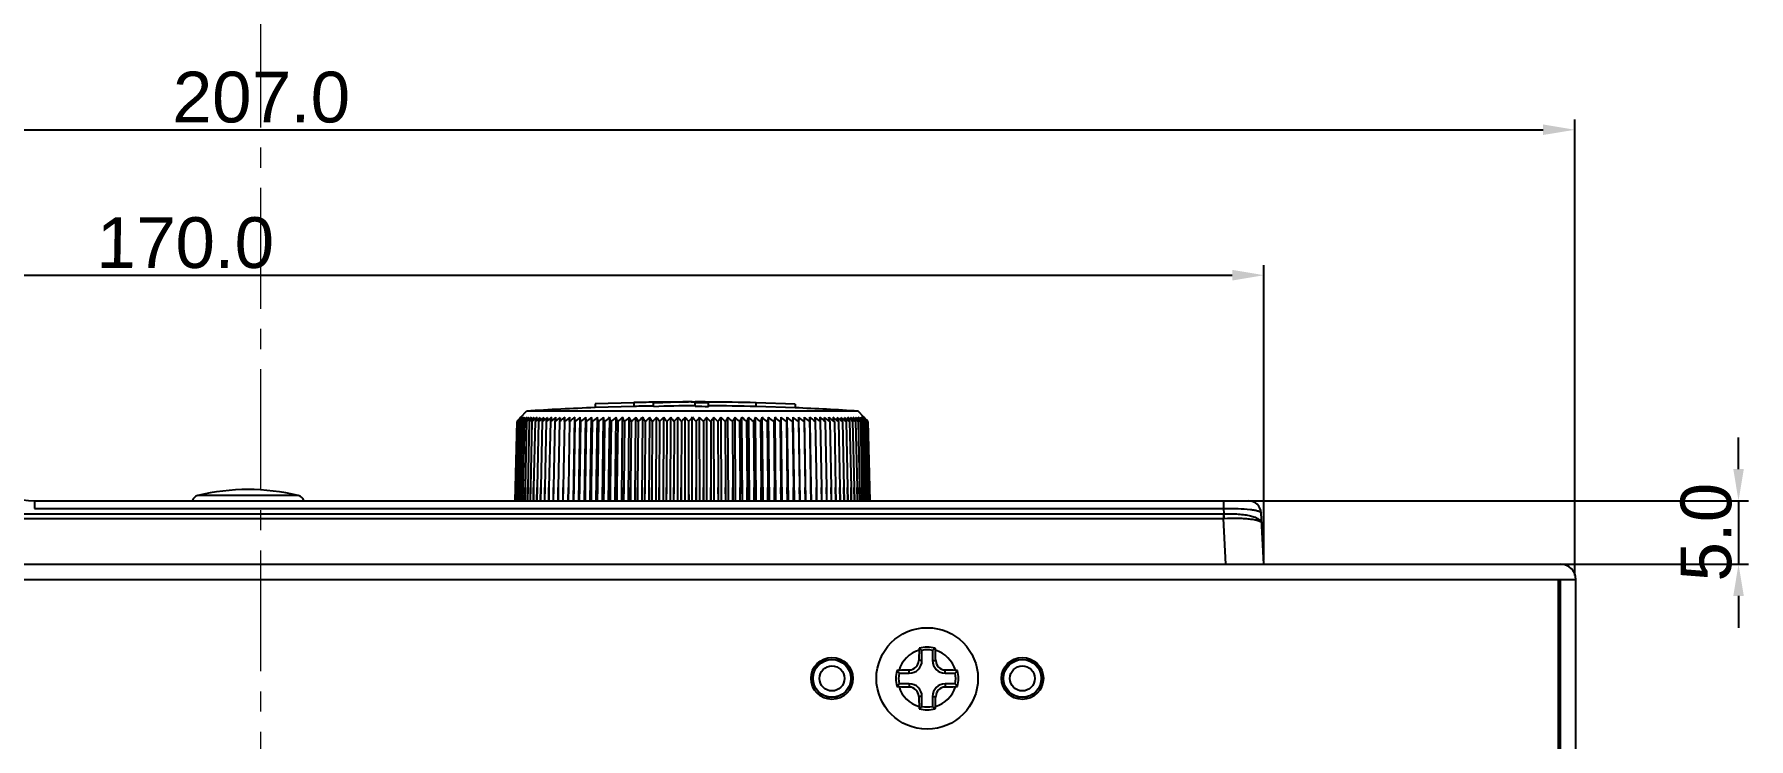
# Model space of a CAD drawing. Header units: millimetres. Extents: x -1493 to -686, y 1310 to 1867.
# Drawn here: x -1159.1 to -1024.1, y 1585.5 to 1641 of the extents above; entities that cross this region are included whole.
import ezdxf

# ---------------------------------------------------------------- set-up
doc = ezdxf.new("R2010")
doc.units = ezdxf.units.MM
doc.header["$PDMODE"] = 3
doc.header["$PDSIZE"] = 1.5
doc.linetypes.add('CENTER', pattern=[17.8, 10.75, -2.35, 2.35, -2.35])
doc.linetypes.add('CENTER2', pattern=[28.575, 19.05, -3.175, 3.175, -3.175])
doc.layers.get('0').update_dxf_attribs({"linetype": 'CONTINUOUS'})
doc.layers.get('Defpoints').update_dxf_attribs({"linetype": 'CONTINUOUS'})
doc.layers.add('3', color=112, linetype='CENTER', lineweight=15)
doc.layers.add('Dim', color=1, linetype='CONTINUOUS')
doc.styles.add('OMI-1', font='arial.ttf', dxfattribs={"oblique": 1})
doc.dimstyles.new('1', dxfattribs={"dimtxt": 4, "dimasz": 2.5, "dimexe": 0.8, "dimexo": 0.3, "dimgap": 0.5, "dimtad": 1, "dimtoh": 1, "dimdec": 1, "dimzin": 0, "dimdsep": 46, "dimtxsty": 'OMI-1', "dimcen": 0, "dimclrd": 256, "dimclre": 256, "dimclrt": 256, "dimadec": 0, "dimazin": 0, "dimtfac": 0.8, "dimtdec": 1, "dimtix": 1, "dimtmove": 0, "dimatfit": 3, "dimfxl": 1, "dimtolj": 1, "dimtzin": 0, "dimarcsym": 0})

# ---------------------------------------------------------------- blocks, each defined once
blk = doc.blocks.new('*D27')
at = {"layer": 'Defpoints', "color": 0, "transparency": 16777216}
for p in [(-1062.25, 1622.03), (-1232.26, 1599.25), (-1062.25, 1599.25)]:
    blk.add_point(p, dxfattribs=at)
at = {"layer": 'Dim', "lineweight": -2, "transparency": 16777216}
for p, q in [((-1232.26, 1599.55), (-1232.26, 1622.83)), ((-1229.76, 1622.03), (-1064.75, 1622.03)), ((-1062.25, 1599.55), (-1062.25, 1622.83))]:
    blk.add_line(p, q, dxfattribs=at)
at = {"layer": 'Dim', "transparency": 16777216}
for points in [[(-1229.76, 1622.45), (-1229.76, 1621.61), (-1232.26, 1622.03)], [(-1064.75, 1621.61), (-1064.75, 1622.45), (-1062.25, 1622.03)]]:
    blk.add_solid(points, dxfattribs=at)
at = {"layer": 'Dim', "transparency": 16777216, "insert": (-1147.25, 1624.57), "char_height": 4, "attachment_point": 5, "style": 'OMI-1'}
blk.add_mtext('\\A1;170.0', dxfattribs=at)
blk = doc.blocks.new('*D28')
at = {"layer": 'Defpoints', "color": 0, "transparency": 16777216}
for p in [(-1037.76, 1633.49), (-1244.76, 1598.05), (-1037.76, 1598.05)]:
    blk.add_point(p, dxfattribs=at)
at = {"layer": 'Dim', "lineweight": -2, "transparency": 16777216}
for p, q in [((-1244.76, 1598.35), (-1244.76, 1634.29)), ((-1037.76, 1598.35), (-1037.76, 1634.29)), ((-1242.26, 1633.49), (-1040.26, 1633.49))]:
    blk.add_line(p, q, dxfattribs=at)
at = {"layer": 'Dim', "transparency": 16777216}
for points in [[(-1242.26, 1633.91), (-1242.26, 1633.08), (-1244.76, 1633.49)], [(-1040.26, 1633.08), (-1040.26, 1633.91), (-1037.76, 1633.49)]]:
    blk.add_solid(points, dxfattribs=at)
at = {"layer": 'Dim', "transparency": 16777216, "insert": (-1141.26, 1636.04), "char_height": 4, "attachment_point": 5, "style": 'OMI-1'}
blk.add_mtext('\\A1;207.0', dxfattribs=at)
blk = doc.blocks.new('*D42')
at = {"layer": 'Defpoints', "color": 0, "transparency": 16777216}
for p in [(-1064.12, 1604.25), (-1039.16, 1599.25), (-1024.87, 1599.25)]:
    blk.add_point(p, dxfattribs=at)
at = {"layer": 'Dim', "lineweight": -2, "transparency": 16777216}
for p, q in [((-1024.87, 1606.75), (-1024.87, 1609.25)), ((-1063.82, 1604.25), (-1024.07, 1604.25)), ((-1024.87, 1604.25), (-1024.87, 1599.25)), ((-1038.86, 1599.25), (-1024.07, 1599.25)), ((-1024.87, 1596.75), (-1024.87, 1594.25))]:
    blk.add_line(p, q, dxfattribs=at)
at = {"layer": 'Dim', "transparency": 16777216}
for points in [[(-1025.28, 1606.75), (-1024.45, 1606.75), (-1024.87, 1604.25)], [(-1024.45, 1596.75), (-1025.28, 1596.75), (-1024.87, 1599.25)]]:
    blk.add_solid(points, dxfattribs=at)
at = {"layer": 'Dim', "transparency": 16777216, "insert": (-1027.41, 1601.75), "char_height": 4, "attachment_point": 5, "rotation": 90, "style": 'OMI-1'}
blk.add_mtext('\\A1;5.0', dxfattribs=at)

msp = doc.modelspace()

# ---------------------------------------------------------------- linework, layer by layer
at = {"color": 7, "linetype": 'Continuous'}
for p, q in [((-1120.79, 1610.83), (-1120.34, 1611.31)), ((-1094.21, 1611.31), (-1120.34, 1611.31)), ((-1111.87, 1611.98), (-1114.93, 1611.89)), ((-1114.93, 1611.89), (-1114.93, 1611.59)), ((-1111.87, 1611.68), (-1114.93, 1611.59)), ((-1111.87, 1611.68), (-1111.87, 1611.98)), ((-1110.33, 1611.66), (-1110.33, 1612.01)), ((-1109.23, 1612), (-1109.37, 1611.99)), ((-1109.28, 1612.03), (-1109.28, 1612.02)), ((-1107.06, 1612.03), (-1107.36, 1612.03)), ((-1107.06, 1611.73), (-1107.16, 1611.73)), ((-1107.06, 1611.67), (-1107.06, 1612.03)), ((-1106.01, 1611.66), (-1106.01, 1612.03)), ((-1102.24, 1611.67), (-1102.24, 1611.97)), ((-1099.18, 1611.87), (-1102.24, 1611.97)), ((-1099.18, 1611.57), (-1102.24, 1611.67)), ((-1099.18, 1611.87), (-1099.18, 1611.57)), ((-1093.76, 1610.83), (-1094.21, 1611.31)), ((-1121.1, 1610.5), (-1121.26, 1604.25)), ((-1121.09, 1610.5), (-1121.22, 1605.31)), ((-1121.05, 1610.5), (-1121.18, 1605.31)), ((-1120.99, 1610.5), (-1121.12, 1605.31)), ((-1121.01, 1610.6), (-1121.1, 1610.5)), ((-1121, 1610.59), (-1121.09, 1610.5)), ((-1120.98, 1610.57), (-1121.05, 1610.5)), ((-1120.91, 1610.5), (-1121.04, 1605.31)), ((-1120.89, 1610.6), (-1120.99, 1610.5)), ((-1120.8, 1610.5), (-1120.93, 1605.31)), ((-1120.85, 1610.56), (-1120.91, 1610.5)), ((-1120.89, 1610.72), (-1120.79, 1610.83)), ((-1120.79, 1610.83), (-1120.84, 1610.77)), ((-1120.82, 1610.77), (-1120.77, 1610.83)), ((-1120.77, 1610.83), (-1120.82, 1610.77)), ((-1120.73, 1610.57), (-1120.8, 1610.5)), ((-1120.67, 1610.5), (-1120.79, 1605.31)), ((-1120.76, 1610.56), (-1120.75, 1610.56)), ((-1120.58, 1610.58), (-1120.67, 1610.5)), ((-1120.67, 1610.5), (-1120.62, 1610.57)), ((-1120.67, 1610.5), (-1120.62, 1610.57)), ((-1120.51, 1610.5), (-1120.64, 1605.31)), ((-1120.41, 1610.59), (-1120.51, 1610.5)), ((-1120.33, 1610.5), (-1120.46, 1605.31)), ((-1120.34, 1610.76), (-1120.3, 1610.83)), ((-1120.13, 1610.5), (-1120.25, 1605.31)), ((-1119.91, 1610.5), (-1120.03, 1605.31)), ((-1119.66, 1610.5), (-1119.78, 1605.31)), ((-1119.39, 1610.5), (-1119.51, 1605.31)), ((-1119.1, 1610.5), (-1119.21, 1605.31)), ((-1118.79, 1610.5), (-1118.9, 1605.31)), ((-1118.46, 1610.5), (-1118.57, 1605.31)), ((-1118.11, 1610.5), (-1118.21, 1605.31)), ((-1117.74, 1610.5), (-1117.84, 1605.31)), ((-1117.35, 1610.5), (-1117.45, 1605.31)), ((-1117.35, 1610.5), (-1117.32, 1610.83)), ((-1116.95, 1610.5), (-1117.04, 1605.31)), ((-1116.95, 1610.5), (-1116.94, 1610.83)), ((-1116.64, 1604.25), (-1116.53, 1610.83)), ((-1116.53, 1610.5), (-1116.61, 1605.31)), ((-1116.53, 1610.5), (-1116.53, 1610.83)), ((-1116.22, 1604.25), (-1116.11, 1610.83)), ((-1116.09, 1610.5), (-1116.17, 1605.31)), ((-1116.09, 1610.5), (-1116.11, 1610.83)), ((-1115.78, 1604.25), (-1115.67, 1610.83)), ((-1115.63, 1610.5), (-1115.71, 1605.31)), ((-1115.32, 1604.25), (-1115.22, 1610.83)), ((-1115.17, 1610.5), (-1115.24, 1605.31)), ((-1114.85, 1604.25), (-1114.76, 1610.83)), ((-1114.68, 1610.5), (-1114.75, 1605.31)), ((-1114.36, 1604.25), (-1114.28, 1610.83)), ((-1114.19, 1610.5), (-1114.25, 1605.31)), ((-1113.87, 1604.25), (-1113.79, 1610.83)), ((-1113.68, 1610.5), (-1113.74, 1605.31)), ((-1113.36, 1604.25), (-1113.29, 1610.83)), ((-1113.16, 1610.5), (-1113.22, 1605.31)), ((-1112.84, 1604.25), (-1112.78, 1610.83)), ((-1112.63, 1610.5), (-1112.68, 1605.31)), ((-1112.31, 1604.25), (-1112.25, 1610.83)), ((-1112.1, 1610.5), (-1112.14, 1605.31)), ((-1111.78, 1604.25), (-1111.72, 1610.83)), ((-1111.55, 1610.5), (-1111.59, 1605.31)), ((-1111.23, 1604.25), (-1111.18, 1610.83)), ((-1110.99, 1610.5), (-1111.03, 1605.31)), ((-1110.68, 1604.25), (-1110.64, 1610.83)), ((-1110.43, 1610.5), (-1110.46, 1605.31)), ((-1110.12, 1604.25), (-1110.09, 1610.83)), ((-1109.87, 1610.5), (-1109.89, 1605.31)), ((-1109.56, 1604.25), (-1109.53, 1610.83)), ((-1109.3, 1610.5), (-1109.32, 1605.31)), ((-1108.99, 1604.25), (-1108.97, 1610.83)), ((-1108.72, 1610.5), (-1108.74, 1605.31)), ((-1108.42, 1604.25), (-1108.41, 1610.83)), ((-1108.14, 1610.5), (-1108.15, 1605.31)), ((-1107.85, 1604.25), (-1107.84, 1610.83)), ((-1107.57, 1610.5), (-1107.57, 1605.31)), ((-1107.28, 1604.25), (-1107.28, 1610.83)), ((-1106.99, 1610.5), (-1106.98, 1605.31)), ((-1106.7, 1604.25), (-1106.71, 1610.83)), ((-1106.41, 1610.5), (-1106.4, 1605.31)), ((-1106.13, 1604.25), (-1106.15, 1610.83)), ((-1105.83, 1610.5), (-1105.82, 1605.31)), ((-1105.56, 1604.25), (-1105.58, 1610.83)), ((-1105.26, 1610.5), (-1105.24, 1605.31)), ((-1104.99, 1604.25), (-1105.02, 1610.83)), ((-1104.69, 1610.5), (-1104.66, 1605.31)), ((-1104.43, 1604.25), (-1104.47, 1610.83)), ((-1104.12, 1610.5), (-1104.09, 1605.31)), ((-1103.87, 1604.25), (-1103.91, 1610.83)), ((-1103.56, 1610.5), (-1103.52, 1605.31)), ((-1103.32, 1604.25), (-1103.37, 1610.83)), ((-1103.01, 1610.5), (-1102.96, 1605.31)), ((-1102.78, 1604.25), (-1102.83, 1610.83)), ((-1102.46, 1610.5), (-1102.41, 1605.31)), ((-1102.24, 1604.25), (-1102.3, 1610.83)), ((-1101.92, 1610.5), (-1101.87, 1605.31)), ((-1101.71, 1604.25), (-1101.78, 1610.83)), ((-1101.39, 1610.5), (-1101.33, 1605.31)), ((-1101.19, 1604.25), (-1101.27, 1610.83)), ((-1100.87, 1610.5), (-1100.81, 1605.31)), ((-1100.69, 1604.25), (-1100.76, 1610.83)), ((-1100.37, 1610.5), (-1100.3, 1605.31)), ((-1100.19, 1604.25), (-1100.27, 1610.83)), ((-1099.87, 1610.5), (-1099.8, 1605.31)), ((-1099.7, 1604.25), (-1099.8, 1610.83)), ((-1099.39, 1610.5), (-1099.31, 1605.31)), ((-1099.23, 1604.25), (-1099.33, 1610.83)), ((-1098.92, 1610.5), (-1098.84, 1605.31)), ((-1098.78, 1604.25), (-1098.88, 1610.83)), ((-1098.44, 1610.83), (-1098.47, 1610.5)), ((-1098.47, 1610.5), (-1098.38, 1605.31)), ((-1098.34, 1604.25), (-1098.44, 1610.83)), ((-1098.02, 1610.83), (-1098.03, 1610.5)), ((-1098.03, 1610.5), (-1097.94, 1605.31)), ((-1097.91, 1604.25), (-1098.02, 1610.83)), ((-1097.62, 1610.83), (-1097.61, 1610.5)), ((-1097.61, 1610.5), (-1097.51, 1605.31)), ((-1097.23, 1610.83), (-1097.2, 1610.5)), ((-1097.2, 1610.5), (-1097.1, 1605.31)), ((-1096.81, 1610.5), (-1096.71, 1605.31)), ((-1096.44, 1610.5), (-1096.34, 1605.31)), ((-1096.09, 1610.5), (-1095.99, 1605.31)), ((-1095.76, 1610.5), (-1095.65, 1605.31)), ((-1095.45, 1610.5), (-1095.34, 1605.31)), ((-1095.16, 1610.5), (-1095.05, 1605.31)), ((-1094.89, 1610.5), (-1094.78, 1605.31)), ((-1094.65, 1610.5), (-1094.53, 1605.31)), ((-1094.42, 1610.5), (-1094.3, 1605.31)), ((-1094.26, 1610.83), (-1094.21, 1610.76)), ((-1094.22, 1610.5), (-1094.1, 1605.31)), ((-1094.04, 1610.5), (-1094.15, 1610.59)), ((-1094.04, 1610.5), (-1094.15, 1610.59)), ((-1094.04, 1610.5), (-1093.92, 1605.31)), ((-1093.89, 1610.5), (-1093.97, 1610.58)), ((-1093.94, 1610.57), (-1093.89, 1610.5)), ((-1093.89, 1610.5), (-1093.76, 1605.31)), ((-1093.76, 1610.5), (-1093.83, 1610.57)), ((-1093.8, 1610.56), (-1093.8, 1610.56)), ((-1093.73, 1610.77), (-1093.78, 1610.83)), ((-1093.78, 1610.83), (-1093.74, 1610.77)), ((-1093.71, 1610.77), (-1093.76, 1610.83)), ((-1093.76, 1610.83), (-1093.66, 1610.72)), ((-1093.76, 1610.5), (-1093.63, 1605.31)), ((-1093.65, 1610.5), (-1093.7, 1610.56)), ((-1093.56, 1610.5), (-1093.66, 1610.6)), ((-1093.65, 1610.5), (-1093.52, 1605.31)), ((-1093.5, 1610.5), (-1093.58, 1610.57)), ((-1093.56, 1610.5), (-1093.43, 1605.31)), ((-1093.47, 1610.5), (-1093.55, 1610.59)), ((-1093.45, 1610.5), (-1093.54, 1610.6)), ((-1093.5, 1610.5), (-1093.37, 1605.31)), ((-1093.47, 1610.5), (-1093.33, 1605.31)), ((-1093.45, 1610.5), (-1093.29, 1604.25)), ((-1138.31, 1604.66), (-1146.24, 1604.66)), ((-1121.22, 1605.31), (-1121.24, 1604.25)), ((-1121.24, 1604.25), (-1121.22, 1605.31)), ((-1121.18, 1605.31), (-1121.2, 1604.25)), ((-1121.2, 1604.25), (-1121.18, 1605.31)), ((-1121.12, 1605.31), (-1121.14, 1604.25)), ((-1121.14, 1604.25), (-1121.12, 1605.31)), ((-1121.04, 1605.31), (-1121.06, 1604.25)), ((-1121.05, 1604.25), (-1121.04, 1605.31)), ((-1120.93, 1605.31), (-1120.95, 1604.25)), ((-1120.94, 1604.25), (-1120.93, 1605.31)), ((-1120.79, 1605.31), (-1120.81, 1604.25)), ((-1120.81, 1604.25), (-1120.79, 1605.31)), ((-1120.64, 1605.31), (-1120.66, 1604.25)), ((-1120.65, 1604.25), (-1120.64, 1605.31)), ((-1120.46, 1605.31), (-1120.48, 1604.25)), ((-1120.47, 1604.25), (-1120.46, 1605.31)), ((-1120.25, 1605.31), (-1120.27, 1604.25)), ((-1120.27, 1604.25), (-1120.25, 1605.31)), ((-1120.03, 1605.31), (-1120.05, 1604.25)), ((-1120.04, 1604.25), (-1120.03, 1605.31)), ((-1119.78, 1605.31), (-1119.8, 1604.25)), ((-1119.79, 1604.25), (-1119.78, 1605.31)), ((-1119.51, 1605.31), (-1119.53, 1604.25)), ((-1119.52, 1604.25), (-1119.51, 1605.31)), ((-1119.21, 1605.31), (-1119.23, 1604.25)), ((-1119.23, 1604.25), (-1119.21, 1605.31)), ((-1118.9, 1605.31), (-1118.92, 1604.25)), ((-1118.91, 1604.25), (-1118.9, 1605.31)), ((-1118.57, 1605.31), (-1118.59, 1604.25)), ((-1118.58, 1604.25), (-1118.57, 1605.31)), ((-1118.21, 1605.31), (-1118.23, 1604.25)), ((-1118.22, 1604.25), (-1118.21, 1605.31)), ((-1117.84, 1605.31), (-1117.86, 1604.25)), ((-1117.85, 1604.25), (-1117.84, 1605.31)), ((-1117.45, 1605.31), (-1117.47, 1604.25)), ((-1117.46, 1604.25), (-1117.45, 1605.31)), ((-1117.04, 1605.31), (-1117.06, 1604.25)), ((-1117.05, 1604.25), (-1117.04, 1605.31)), ((-1116.61, 1605.31), (-1116.63, 1604.25)), ((-1116.62, 1604.25), (-1116.61, 1605.31)), ((-1116.17, 1605.31), (-1116.19, 1604.25)), ((-1116.18, 1604.25), (-1116.17, 1605.31)), ((-1115.71, 1605.31), (-1115.73, 1604.25)), ((-1115.72, 1604.25), (-1115.71, 1605.31)), ((-1115.24, 1605.31), (-1115.26, 1604.25)), ((-1115.25, 1604.25), (-1115.24, 1605.31)), ((-1114.75, 1605.31), (-1114.77, 1604.25)), ((-1114.76, 1604.25), (-1114.75, 1605.31)), ((-1114.25, 1605.31), (-1114.27, 1604.25)), ((-1114.26, 1604.25), (-1114.25, 1605.31)), ((-1113.74, 1605.31), (-1113.76, 1604.25)), ((-1113.74, 1604.25), (-1113.74, 1605.31)), ((-1113.22, 1605.31), (-1113.23, 1604.25)), ((-1113.22, 1604.25), (-1113.22, 1605.31)), ((-1112.68, 1605.31), (-1112.7, 1604.25)), ((-1112.68, 1604.25), (-1112.68, 1605.31)), ((-1112.14, 1605.31), (-1112.16, 1604.25)), ((-1112.14, 1604.25), (-1112.14, 1605.31)), ((-1111.59, 1605.31), (-1111.6, 1604.25)), ((-1111.59, 1604.25), (-1111.59, 1605.31)), ((-1111.03, 1605.31), (-1111.04, 1604.25)), ((-1111.03, 1604.25), (-1111.03, 1605.31)), ((-1110.46, 1605.31), (-1110.48, 1604.25)), ((-1110.46, 1604.25), (-1110.46, 1605.31)), ((-1109.89, 1605.31), (-1109.9, 1604.25)), ((-1109.89, 1604.25), (-1109.89, 1605.31)), ((-1109.32, 1605.31), (-1109.33, 1604.25)), ((-1109.31, 1604.25), (-1109.32, 1605.31)), ((-1108.74, 1605.31), (-1108.75, 1604.25)), ((-1108.73, 1604.25), (-1108.74, 1605.31)), ((-1108.15, 1605.31), (-1108.16, 1604.25)), ((-1108.15, 1604.25), (-1108.15, 1605.31)), ((-1107.57, 1605.31), (-1107.58, 1604.25)), ((-1107.57, 1605.31), (-1107.56, 1604.25)), ((-1106.98, 1605.31), (-1106.99, 1604.25)), ((-1106.98, 1604.25), (-1106.98, 1605.31)), ((-1106.4, 1605.31), (-1106.41, 1604.25)), ((-1106.39, 1604.25), (-1106.4, 1605.31)), ((-1105.81, 1604.25), (-1105.82, 1605.31)), ((-1105.82, 1605.31), (-1105.82, 1604.25)), ((-1105.23, 1604.25), (-1105.24, 1605.31)), ((-1105.24, 1605.31), (-1105.24, 1604.25)), ((-1104.66, 1605.31), (-1104.67, 1604.25)), ((-1104.65, 1604.25), (-1104.66, 1605.31)), ((-1104.08, 1604.25), (-1104.09, 1605.31)), ((-1104.09, 1605.31), (-1104.09, 1604.25)), ((-1103.52, 1605.31), (-1103.53, 1604.25)), ((-1103.51, 1604.25), (-1103.52, 1605.31)), ((-1102.96, 1605.31), (-1102.97, 1604.25)), ((-1102.95, 1604.25), (-1102.96, 1605.31)), ((-1102.4, 1604.25), (-1102.41, 1605.31)), ((-1102.41, 1605.31), (-1102.41, 1604.25)), ((-1101.85, 1604.25), (-1101.87, 1605.31)), ((-1101.87, 1605.31), (-1101.87, 1604.25)), ((-1101.32, 1604.25), (-1101.33, 1605.31)), ((-1101.33, 1605.31), (-1101.33, 1604.25)), ((-1100.8, 1604.25), (-1100.81, 1605.31)), ((-1100.81, 1605.31), (-1100.81, 1604.25)), ((-1100.28, 1604.25), (-1100.3, 1605.31)), ((-1100.3, 1605.31), (-1100.3, 1604.25)), ((-1099.78, 1604.25), (-1099.8, 1605.31)), ((-1099.8, 1605.31), (-1099.8, 1604.25)), ((-1099.3, 1604.25), (-1099.31, 1605.31)), ((-1099.31, 1605.31), (-1099.31, 1604.25)), ((-1098.82, 1604.25), (-1098.84, 1605.31)), ((-1098.84, 1605.31), (-1098.83, 1604.25)), ((-1098.36, 1604.25), (-1098.38, 1605.31)), ((-1098.38, 1605.31), (-1098.38, 1604.25)), ((-1097.92, 1604.25), (-1097.94, 1605.31)), ((-1097.94, 1605.31), (-1097.93, 1604.25)), ((-1097.49, 1604.25), (-1097.51, 1605.31)), ((-1097.51, 1605.31), (-1097.51, 1604.25)), ((-1097.08, 1604.25), (-1097.1, 1605.31)), ((-1097.1, 1605.31), (-1097.1, 1604.25)), ((-1096.69, 1604.25), (-1096.71, 1605.31)), ((-1096.71, 1605.31), (-1096.7, 1604.25)), ((-1096.32, 1604.25), (-1096.34, 1605.31)), ((-1096.34, 1605.31), (-1096.33, 1604.25)), ((-1095.97, 1604.25), (-1095.99, 1605.31)), ((-1095.99, 1605.31), (-1095.98, 1604.25)), ((-1095.63, 1604.25), (-1095.65, 1605.31)), ((-1095.65, 1605.31), (-1095.64, 1604.25)), ((-1095.32, 1604.25), (-1095.34, 1605.31)), ((-1095.34, 1605.31), (-1095.33, 1604.25)), ((-1095.03, 1604.25), (-1095.05, 1605.31)), ((-1095.05, 1605.31), (-1095.04, 1604.25)), ((-1094.76, 1604.25), (-1094.78, 1605.31)), ((-1094.78, 1605.31), (-1094.76, 1604.25)), ((-1094.51, 1604.25), (-1094.53, 1605.31)), ((-1094.53, 1605.31), (-1094.51, 1604.25)), ((-1094.28, 1604.25), (-1094.3, 1605.31)), ((-1094.3, 1605.31), (-1094.29, 1604.25)), ((-1094.08, 1604.25), (-1094.1, 1605.31)), ((-1094.1, 1605.31), (-1094.08, 1604.25)), ((-1093.9, 1604.25), (-1093.92, 1605.31)), ((-1093.92, 1605.31), (-1093.9, 1604.25)), ((-1093.74, 1604.25), (-1093.76, 1605.31)), ((-1093.76, 1605.31), (-1093.74, 1604.25)), ((-1093.61, 1604.25), (-1093.63, 1605.31)), ((-1093.63, 1605.31), (-1093.61, 1604.25)), ((-1093.5, 1604.25), (-1093.52, 1605.31)), ((-1093.52, 1605.31), (-1093.5, 1604.25)), ((-1093.41, 1604.25), (-1093.43, 1605.31)), ((-1093.43, 1605.31), (-1093.41, 1604.25)), ((-1093.35, 1604.25), (-1093.37, 1605.31)), ((-1093.37, 1605.31), (-1093.35, 1604.25)), ((-1093.31, 1604.25), (-1093.33, 1605.31)), ((-1093.33, 1605.31), (-1093.32, 1604.25)), ((-1229.09, 1603.22), (-1065.45, 1603.22)), ((-1159.11, 1604.25), (-1159.11, 1603.65)), ((-1159.11, 1604.25), (-1063.47, 1604.25)), ((-1159.11, 1603.65), (-1065.43, 1603.65)), ((-1065.45, 1603.22), (-1065.45, 1602.86)), ((-1065.43, 1604.25), (-1065.43, 1603.65)), ((-1065.43, 1603.65), (-1065.41, 1603.22)), ((-1062.26, 1599.25), (-1062.48, 1603.3)), ((-1229.09, 1602.86), (-1065.45, 1602.86)), ((-1065.26, 1599.25), (-1065.45, 1602.86)), ((-1243.68, 1599.25), (-1038.88, 1599.25)), ((-1244.88, 1598.05), (-1037.68, 1598.05)), ((-1039.08, 1598.05), (-1039.08, 1582.25)), ((-1038.88, 1580.25), (-1038.88, 1598.05)), ((-1037.68, 1572), (-1037.68, 1598.05)), ((-1089.19, 1591.66), (-1089.19, 1592.46)), ((-1088.36, 1592.46), (-1088.36, 1591.66)), ((-1090.19, 1590.66), (-1090.19, 1590.92)), ((-1089.19, 1591.66), (-1089.45, 1591.66)), ((-1088.36, 1591.66), (-1088.1, 1591.66)), ((-1087.36, 1590.66), (-1087.36, 1590.92)), ((-1090.99, 1590.66), (-1090.19, 1590.66)), ((-1090.19, 1589.83), (-1090.99, 1589.83)), ((-1090.19, 1589.83), (-1090.19, 1589.57)), ((-1087.36, 1590.66), (-1086.57, 1590.66)), ((-1087.36, 1589.83), (-1087.36, 1589.57)), ((-1086.57, 1589.83), (-1087.36, 1589.83)), ((-1089.19, 1588.83), (-1089.45, 1588.83)), ((-1089.19, 1588.04), (-1089.19, 1588.83)), ((-1088.36, 1588.83), (-1088.36, 1588.04)), ((-1088.36, 1588.83), (-1088.1, 1588.83))]:
    msp.add_line(p, q, dxfattribs=at)
for centre, radius in [((-1088.78, 1590.25), 4), ((-1096.28, 1590.25), 1.65), ((-1096.28, 1590.25), 1.5), ((-1096.28, 1590.25), 1.49), ((-1096.28, 1590.25), 0.986), ((-1081.28, 1590.25), 1.65), ((-1081.28, 1590.25), 1.5), ((-1081.28, 1590.25), 1.49), ((-1081.28, 1590.25), 0.986)]:
    msp.add_circle(centre, radius, dxfattribs=at)
for centre, radius, start, end in [((-1107.28, 1411.74), 200, 92.1943, 93.7456), ((-1107.28, 1411.74), 200.3, 90.8728, 91.3153), ((-1107.28, 1411.74), 200, 90.8742, 91.3172), ((-1107.28, 1411.74), 200.3, 90.5725, 90.8731), ((-1106.53, 1511.8), 100.23, 91.6226, 92.1702), ((-1106.53, 1511.69), 100.05, 90.3582, 92.1735), ((-1107.28, 1511.88), 100.16, 90, 91.1449), ((-1106.53, 1511.86), 100.18, 90.4729, 91.5393), ((-1107.28, 1411.74), 200.3, 89.6374, 89.9377), ((-1107.28, 1411.74), 200.23, 89.6373, 89.9378), ((-1107.28, 1411.74), 199.93, 89.6368, 89.9377), ((-1107.28, 1411.74), 200.3, 88.5603, 89.6374), ((-1107.28, 1411.74), 200, 88.5581, 89.6369), ((-1107.28, 1411.74), 200, 86.2544, 87.681), ((-1088.14, 1579.64), 45.15, 136.4067, 136.7126), ((-1088.17, 1578.52), 45.89, 135.3467, 135.6634), ((-1087.64, 1581.73), 44.09, 138.8048, 139.149), ((-1088.34, 1577.62), 46.38, 134.2772, 134.7217), ((-1087.49, 1583), 43.35, 140.0595, 140.5229), ((-1088.38, 1576.68), 46.98, 133.3838, 133.7877), ((-1086.99, 1584.06), 43.01, 141.5152, 141.9771), ((-1088.07, 1575.45), 48.03, 132.569, 133.0424), ((-1086.39, 1585.16), 42.74, 143.0829, 143.5203), ((-1087.95, 1574.52), 48.72, 131.8262, 132.2809), ((-1085.59, 1586.21), 42.67, 144.7683, 145.1811), ((-1087.8, 1573.65), 49.38, 131.1529, 131.5873), ((-1083.63, 1586.63), 43.93, 146.6829, 147.0882), ((-1087.62, 1572.82), 50.01, 130.5457, 130.9602), ((-1082.59, 1587.83), 44.03, 148.5128, 149.0072), ((-1085.85, 1570.22), 53.02, 130.3949, 130.5609), ((-1087.41, 1572.06), 50.61, 130.0018, 130.3966), ((-1086.67, 1570.74), 51.96, 129.5207, 130.0803), ((-1080.72, 1588.7), 45.04, 150.5777, 151.051), ((-1086.37, 1570.05), 52.55, 129.0956, 129.6539), ((-1078.3, 1589.5), 46.61, 152.7748, 153.223), ((-1086.06, 1569.42), 53.07, 128.7264, 129.2836), ((-1075.13, 1590.23), 48.92, 155.1046, 155.5233), ((-1070.93, 1590.87), 52.29, 157.5656, 157.9502), ((-1085.73, 1568.88), 53.53, 128.4114, 128.9676), ((-1065.2, 1591.41), 57.18, 160.1537, 160.4994), ((-1085.38, 1568.42), 53.92, 128.149, 128.7044), ((-1085.03, 1568.05), 54.24, 127.9379, 128.4927), ((-1057.09, 1591.83), 64.46, 162.8621, 163.164), ((-1084.67, 1567.77), 54.47, 127.7772, 128.3315), ((-1045.01, 1592.1), 75.72, 165.6808, 165.9344), ((-1025.44, 1592.15), 94.47, 168.5968, 168.7977), ((-1084.31, 1567.58), 54.63, 127.666, 128.2201), ((-989.05, 1591.81), 130.04, 171.5936, 171.7382), ((-1083.94, 1567.49), 54.71, 127.6038, 128.1579), ((-1083.57, 1567.48), 54.7, 127.5903, 128.1447), ((-1083.19, 1567.58), 54.61, 127.6254, 128.1803), ((-1082.82, 1567.76), 54.43, 127.7093, 128.2649), ((-1082.44, 1568.04), 54.18, 127.8424, 128.3989), ((-1233.81, 1596.2), 119.04, 6.8977, 7.0552), ((-1082.06, 1568.41), 53.84, 128.0253, 128.5831), ((-1202.02, 1595.39), 88.16, 9.8676, 10.082), ((-1081.67, 1568.87), 53.43, 128.259, 128.8181), ((-1184.25, 1594.74), 71.33, 12.7683, 13.036), ((-1081.29, 1569.41), 52.95, 128.5446, 129.1053), ((-1172.99, 1594.1), 61.04, 15.5829, 15.8997), ((-1080.9, 1570.04), 52.4, 128.8834, 129.4459), ((-1165.26, 1593.45), 54.32, 18.2972, 18.6585), ((-1080.51, 1570.74), 51.78, 129.2772, 129.8416), ((-1159.66, 1592.75), 49.77, 20.9002, 21.301), ((-1080.11, 1571.52), 51.11, 129.7279, 130.2943), ((-1155.44, 1591.99), 46.64, 23.3836, 23.8191), ((-1079.7, 1572.36), 50.39, 130.2377, 130.8062), ((-1152.17, 1591.18), 44.49, 25.7421, 26.2075), ((-1079.29, 1573.26), 49.63, 130.8091, 131.3797), ((-1149.56, 1590.31), 43.05, 27.9728, 28.4635), ((-1078.86, 1574.22), 48.84, 131.445, 132.0176), ((-1147.45, 1589.39), 42.13, 30.0751, 30.5869), ((-1078.41, 1575.22), 48.02, 132.1485, 132.723), ((-1145.71, 1588.42), 41.61, 32.0498, 32.5791), ((-1077.95, 1576.27), 47.19, 132.9231, 133.4992), ((-1144.24, 1587.4), 41.41, 33.8996, 34.4428), ((-1077.46, 1577.35), 46.36, 133.7726, 134.35), ((-1143, 1586.35), 41.46, 35.6279, 36.1821), ((-1076.94, 1578.46), 45.53, 134.701, 135.2792), ((-1141.93, 1585.26), 41.71, 37.239, 37.8017), ((-1076.39, 1579.59), 44.73, 135.7129, 136.2913), ((-1140.99, 1584.15), 42.11, 38.7376, 39.3065), ((-1075.78, 1580.73), 43.97, 136.813, 137.3908), ((-1140.17, 1583.02), 42.64, 40.1287, 40.702), ((-1075.12, 1581.88), 43.27, 138.0062, 138.5825), ((-1139.43, 1581.88), 43.27, 41.4175, 41.9938), ((-1074.38, 1583.02), 42.64, 139.298, 139.8713), ((-1138.77, 1580.73), 43.97, 42.6092, 43.187), ((-1073.56, 1584.15), 42.11, 140.6935, 141.2624), ((-1138.17, 1579.59), 44.73, 43.7087, 44.2871), ((-1072.63, 1585.26), 41.71, 142.1983, 142.761), ((-1137.61, 1578.46), 45.53, 44.7208, 45.299), ((-1071.56, 1586.35), 41.46, 143.8179, 144.3721), ((-1137.09, 1577.35), 46.36, 45.65, 46.2274), ((-1070.31, 1587.4), 41.41, 145.5572, 146.1004), ((-1136.6, 1576.27), 47.19, 46.5008, 47.0769), ((-1068.85, 1588.42), 41.61, 147.4209, 147.9502), ((-1136.14, 1575.22), 48.02, 47.277, 47.8515), ((-1067.1, 1589.39), 42.13, 149.4131, 149.9249), ((-1135.7, 1574.22), 48.84, 47.9824, 48.555), ((-1064.99, 1590.31), 43.05, 151.5365, 152.0272), ((-1135.27, 1573.26), 49.63, 48.6203, 49.1909), ((-1062.38, 1591.18), 44.49, 153.7925, 154.2579), ((-1134.85, 1572.36), 50.39, 49.1938, 49.7623), ((-1059.11, 1591.99), 46.64, 156.1809, 156.6164), ((-1134.45, 1571.52), 51.11, 49.7057, 50.2721), ((-1054.89, 1592.75), 49.77, 158.699, 159.0998), ((-1134.05, 1570.74), 51.78, 50.1584, 50.7228), ((-1049.29, 1593.45), 54.32, 161.3415, 161.7028), ((-1133.66, 1570.04), 52.4, 50.5541, 51.1166), ((-1041.57, 1594.1), 61.04, 164.1003, 164.4171), ((-1133.27, 1569.41), 52.95, 50.8947, 51.4554), ((-1030.3, 1594.74), 71.33, 166.964, 167.2317), ((-1132.88, 1568.87), 53.43, 51.1819, 51.741), ((-1012.53, 1595.39), 88.16, 169.918, 170.1324), ((-1132.5, 1568.41), 53.84, 51.4169, 51.9747), ((-980.74, 1596.2), 119.04, 172.9448, 173.1023), ((-1132.12, 1568.04), 54.18, 51.6011, 52.1576), ((-1131.74, 1567.76), 54.43, 51.7351, 52.2907), ((-1131.36, 1567.58), 54.61, 51.8197, 52.3746), ((-1130.98, 1567.48), 54.7, 51.8553, 52.4097), ((-1130.61, 1567.49), 54.71, 51.8421, 52.3962), ((-1130.24, 1567.58), 54.63, 51.7799, 52.334), ((-1225.51, 1591.81), 130.04, 8.2618, 8.4064), ((-1129.88, 1567.77), 54.47, 51.6685, 52.2228), ((-1189.12, 1592.15), 94.47, 11.2023, 11.4032), ((-1129.52, 1568.05), 54.24, 51.5073, 52.0621), ((-1169.55, 1592.1), 75.72, 14.0656, 14.3192), ((-1129.17, 1568.42), 53.92, 51.2956, 51.851), ((-1157.46, 1591.83), 64.46, 16.836, 17.1379), ((-1128.83, 1568.88), 53.53, 51.0324, 51.5886), ((-1149.36, 1591.41), 57.18, 19.5006, 19.8463), ((-1128.5, 1569.42), 53.07, 50.7164, 51.2736), ((-1143.62, 1590.87), 52.29, 22.0498, 22.4344), ((-1128.18, 1570.05), 52.55, 50.3461, 50.9044), ((-1139.42, 1590.23), 48.92, 24.4767, 24.8954), ((-1127.88, 1570.74), 51.96, 49.9197, 50.4793), ((-1136.26, 1589.5), 46.61, 26.777, 27.2252), ((-1127.14, 1572.06), 50.61, 49.6034, 49.9982), ((-1133.84, 1588.7), 45.04, 28.949, 29.4223), ((-1126.93, 1572.82), 50.01, 49.0398, 49.4543), ((-1131.97, 1587.83), 44.03, 30.9928, 31.4872), ((-1128.7, 1570.22), 53.02, 49.4391, 49.6051), ((-1126.75, 1573.65), 49.38, 48.4127, 48.8471), ((-1130.92, 1586.63), 43.93, 32.9118, 33.3171), ((-1126.6, 1574.52), 48.72, 47.7191, 48.1738), ((-1128.97, 1586.21), 42.67, 34.8189, 35.2317), ((-1126.49, 1575.45), 48.04, 46.9558, 47.431), ((-1128.17, 1585.16), 42.74, 36.4797, 36.9171), ((-1126.17, 1576.68), 46.98, 46.2123, 46.6162), ((-1127.55, 1584.07), 42.99, 38.0271, 38.4848), ((-1126.21, 1577.62), 46.38, 45.2783, 45.7228), ((-1127.07, 1583), 43.35, 39.4771, 39.9405), ((-1126.91, 1581.73), 44.09, 40.851, 41.1953), ((-1126.38, 1578.52), 45.89, 44.3366, 44.6533), ((-1126.41, 1579.64), 45.15, 43.2874, 43.5933), ((-1159.11, 1609.25), 5, 189.5941, 270), ((-1146.09, 1604.08), 0.6, 103.9519, 163.8172), ((-1142.28, 1588.71), 16.43, 76.0481, 103.9519), ((-1138.46, 1604.08), 0.6, 16.1828, 76.0481), ((-1065.45, 1604), 0.785, 269.9991, 272.7095), ((-1107.6, 1600.83), 42.26, 2.7601, 3.2399), ((-1063.47, 1603.25), 1, 3, 90), ((-1065.48, 1604.64), 1.78, 270.9961, 272.7855), ((-1038.88, 1598.05), 1.2, 0, 90), ((-1088.78, 1590.25), 2.31, 106.1579, 163.8421), ((-1039.56, 1590.31), 49.9, 177.5171, 178.4466), ((-1077.04, 1591.93), 12.39, 176.7482, 177.5129), ((-1088.78, 1590.25), 2.47, 75.0921, 104.9079), ((-1093.96, 1586.71), 7.47, 50.3173, 52.4914), ((-1088.78, 1590.25), 2.25, 79.3916, 100.6084), ((-1083.59, 1586.71), 7.47, 127.5086, 129.6827), ((-1100.37, 1591.94), 12.25, 2.4827, 3.2562), ((-1088.78, 1590.25), 2.31, 16.1579, 73.8421), ((-1137.55, 1590.32), 49.46, 1.5492, 2.487), ((-1088.78, 1590.25), 2.47, 165.0921, 194.9079), ((-1090.47, 1578.65), 12.25, 92.4827, 93.2562), ((-1085.24, 1595.43), 7.47, 217.5086, 219.6827), ((-1088.85, 1541.47), 49.46, 91.5492, 92.487), ((-1090.19, 1591.66), 1, 270, 0), ((-1090.21, 1591.68), 0.762, 271.5432, 358.4568), ((-1087.36, 1591.66), 1, 180, 270), ((-1087.34, 1591.68), 0.762, 181.5432, 268.4568), ((-1088.72, 1541.03), 49.9, 87.5171, 88.4466), ((-1092.32, 1595.43), 7.47, 320.3173, 322.4914), ((-1087.09, 1578.51), 12.39, 86.7482, 87.5129), ((-1088.78, 1590.25), 2.47, 345.0921, 14.9079), ((-1085.24, 1585.06), 7.47, 140.3173, 142.4914), ((-1090.46, 1601.98), 12.39, 266.7482, 267.5129), ((-1088.78, 1590.25), 2.25, 169.3916, 190.6084), ((-1088.78, 1590.25), 2.31, 196.1579, 253.8421), ((-1088.84, 1639.46), 49.9, 267.5171, 268.4466), ((-1090.19, 1588.83), 1, 0, 90), ((-1090.21, 1588.81), 0.762, 1.5442, 88.4558), ((-1087.36, 1588.83), 1, 90, 180), ((-1088.78, 1590.25), 2.31, 286.1579, 343.8421), ((-1087.34, 1588.81), 0.762, 91.5442, 178.4558), ((-1088.7, 1639.02), 49.46, 271.5492, 272.487), ((-1088.78, 1590.25), 2.25, 349.3916, 10.6084), ((-1092.32, 1585.06), 7.47, 37.5086, 39.6827), ((-1087.08, 1601.84), 12.25, 272.4827, 273.2562), ((-1040, 1590.17), 49.46, 181.5492, 182.487), ((-1137.99, 1590.19), 49.9, 357.5171, 358.4466), ((-1077.18, 1588.55), 12.25, 182.4827, 183.2562), ((-1093.96, 1593.79), 7.47, 307.5086, 309.6827), ((-1088.78, 1590.25), 2.47, 255.0921, 284.9079), ((-1088.78, 1590.25), 2.25, 259.3916, 280.6084), ((-1083.59, 1593.79), 7.47, 230.3173, 232.4914), ((-1100.51, 1588.56), 12.39, 356.7482, 357.5129)]:
    msp.add_arc(centre, radius, start, end, dxfattribs=at)
for points, knots in [([(-1065.43, 1603.65), (-1065.05, 1603.66), (-1064.35, 1603.65), (-1063.52, 1603.6), (-1062.99, 1603.52), (-1062.75, 1603.47), (-1062.61, 1603.42), (-1062.53, 1603.38), (-1062.48, 1603.33), (-1062.48, 1603.3)], [0, 0, 0, 0, 0.379961, 0.6979, 0.818798, 0.909392, 0.942888, 0.968614, 1, 1, 1, 1]), ([(-1065.41, 1603.22), (-1065.03, 1603.23), (-1064.48, 1603.23), (-1063.78, 1603.16), (-1063.34, 1603.07), (-1062.97, 1602.97), (-1062.69, 1602.83), (-1062.5, 1602.68), (-1062.44, 1602.55), (-1062.43, 1602.49)], [0, 0, 0, 0, 0.353367, 0.513712, 0.656097, 0.776427, 0.872386, 0.944635, 1, 1, 1, 1]), ([(-1065.39, 1602.86), (-1065.02, 1602.88), (-1064.47, 1602.89), (-1063.77, 1602.86), (-1063.33, 1602.82), (-1062.97, 1602.77), (-1062.72, 1602.7), (-1062.57, 1602.64), (-1062.48, 1602.59), (-1062.44, 1602.53), (-1062.43, 1602.49)], [0, 0, 0, 0, 0.370897, 0.538012, 0.684856, 0.806431, 0.899237, 0.934382, 0.962189, 1, 1, 1, 1])]:
    msp.add_open_spline(points, degree=3, knots=knots, dxfattribs=at)
at = {"layer": '3', "linetype": 'CENTER2', "ltscale": 0.5}
msp.add_line((-1141.26, 1376.5), (-1141.26, 1831.38), dxfattribs=at)

# ---------------------------------------------------------------- dimensions: what is measured, and where the dimension line sits
at = {"layer": 'Dim'}
for base, p1, p2, picture, middle in [((-1037.76, 1633.49), (-1244.76, 1598.05), (-1037.76, 1598.05), '*D28', (-1141.26, 1636.04)), ((-1062.25, 1622.03), (-1232.26, 1599.25), (-1062.25, 1599.25), '*D27', (-1147.25, 1624.57))]:
    dim = msp.add_linear_dim(base=base, p1=p1, p2=p2, dimstyle='1', dxfattribs=at)
    dim.commit()
    dim.dimension.update_dxf_attribs({"geometry": picture, "text_midpoint": middle})
dim = msp.add_linear_dim(base=(-1024.87, 1599.25), p1=(-1064.12, 1604.25), p2=(-1039.16, 1599.25), angle=90, dimstyle='1', dxfattribs=at)
dim.commit()
dim.dimension.update_dxf_attribs({"geometry": '*D42', "text_midpoint": (-1027.41, 1601.75)})

doc.saveas('drawing.dxf')
